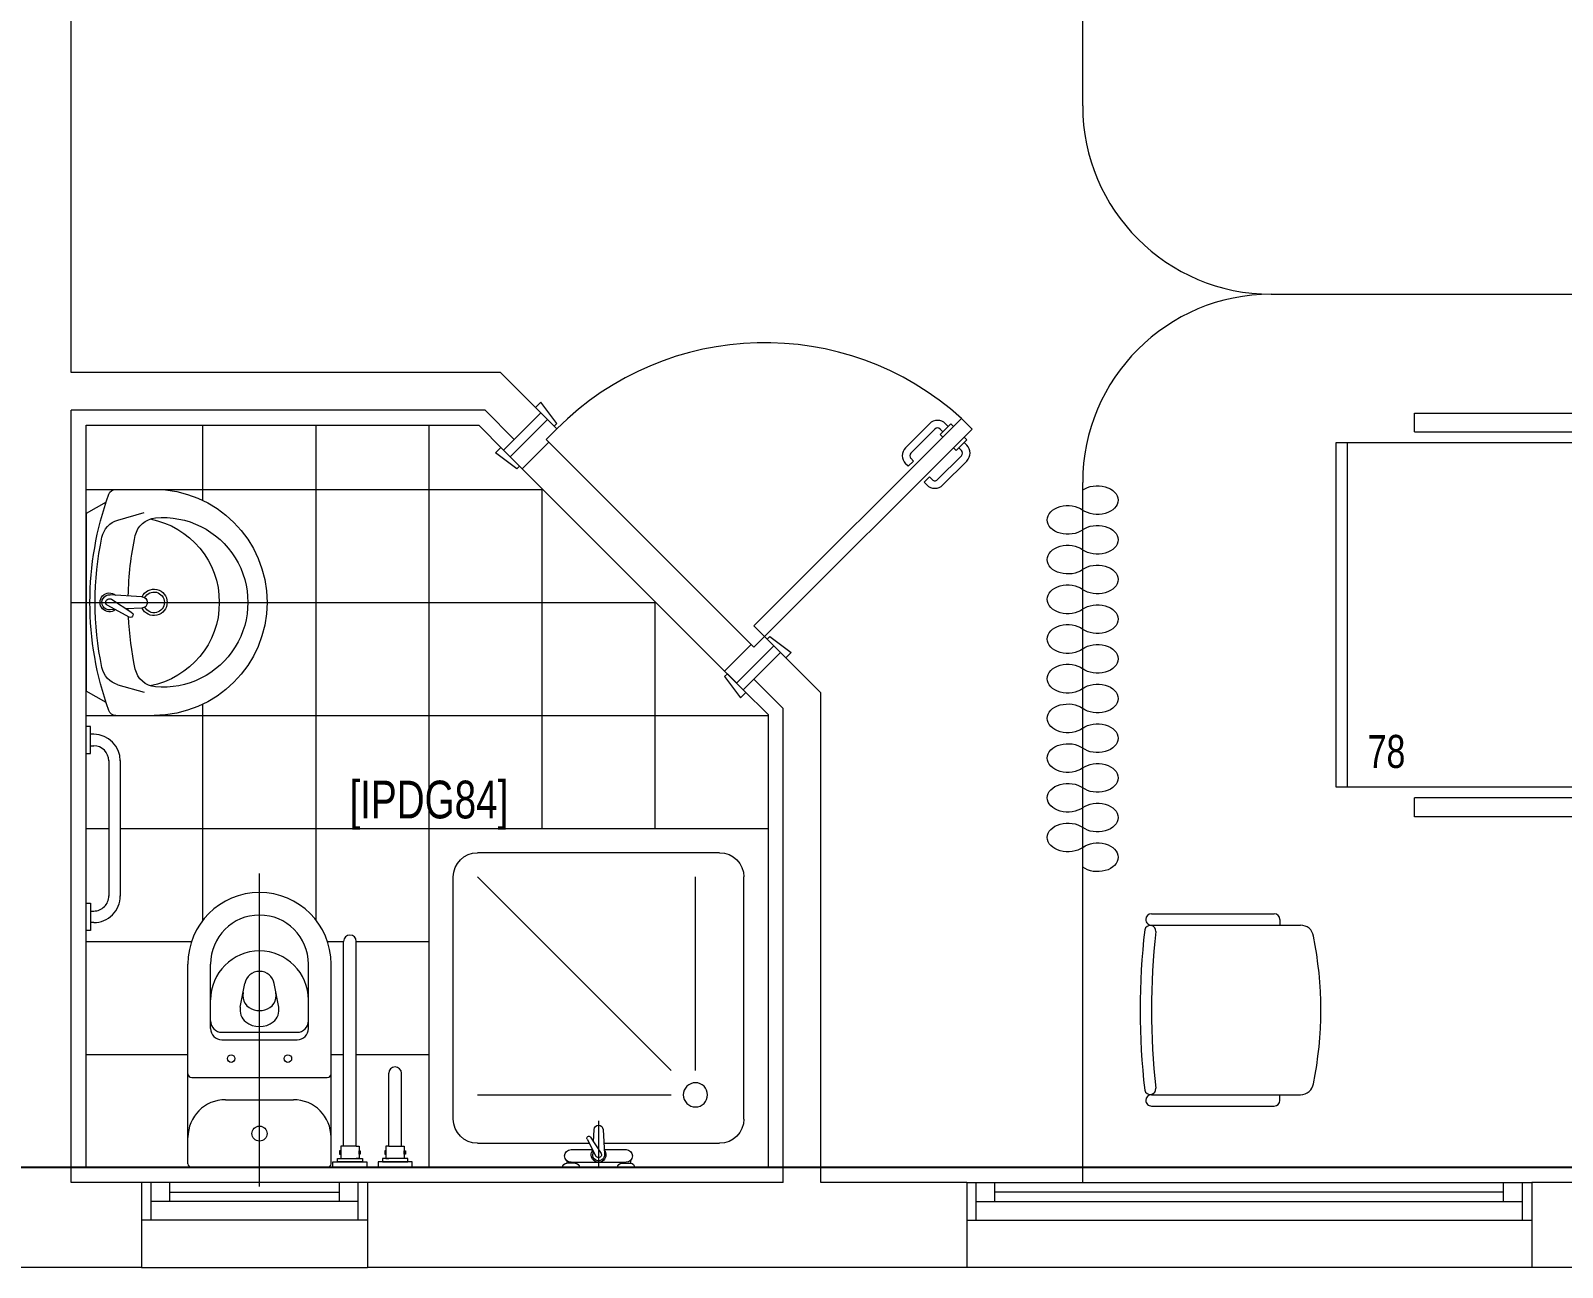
# Model space of a CAD drawing. Header units: metres. Extents: x -18745 to 220762, y -1579758 to -1356048.
# Drawn here: x 153344 to 157409, y -1441103 to -1437820 of the extents above; entities that cross this region are included whole.
import ezdxf

# ---------------------------------------------------------------- set-up
doc = ezdxf.new("R2010")
doc.units = ezdxf.units.M
doc.layers.get('0').update_dxf_attribs({"lineweight": 0})
for name, color, linetype, lineweight in [('A-100 - Copy$0$72_EGR_BASE_TEXT', 8, 'Continuous', 0), ('A-100 - Copy$0$Aluminum', 8, 'Continuous', 0), ('A-100 - Copy$0$car', 8, 'Continuous', 0), ('A-100 - Copy$0$Medical Equipment and Furniture', 8, 'Continuous', 0), ('A-100 - Copy$0$Medical Equipment and Furniture1', 8, 'Continuous', 5), ('A-100 - Copy$0$Proj', 8, 'Continuous', 0), ('A-100 - Copy$0$SANIT', 8, 'Continuous', 0), ('A-100 - Copy$0$Tiles', 8, 'Continuous', 0), ('A-100 - Copy$0$Walls', 8, 'Continuous', 0), ('A-100 - Copy$0$Wooden Joinery', 8, 'Continuous', 0)]:
    doc.layers.add(name, color=color, linetype=linetype, lineweight=lineweight)
doc.layers.add('A-100 - Copy$0$axes', color=8, linetype='Continuous')
doc.styles.add('A-100 - Copy$0$X3G_ENTITY_257CFD', font='swisscl.ttf', dxfattribs={"height": 200})
doc.styles.add('A-100 - Copy$0$X3G_ENTITY_2587EA', font='swisscl.ttf', dxfattribs={"height": 200})

# ---------------------------------------------------------------- blocks, each defined once
blk = doc.blocks.new('A-100 - Copy$0$Hospital Bed')
at = {"layer": 'A-100 - Copy$0$Medical Equipment and Furniture1'}
for p, q in [((38.338, -101.6315, 0), (38.338, -101.6815, 0)), ((38.338, -101.6315, 0), (39.0347, -101.6315, 0)), ((39.0347, -101.6315, 0), (39.0347, -101.6815, 0)), ((39.5123, -101.6315, 0), (40.209, -101.6315, 0)), ((39.5123, -101.6315, 0), (39.5123, -101.6815, 0)), ((40.209, -101.6315, 0), (40.209, -101.6815, 0)), ((38.338, -101.6815, 0), (39.0347, -101.6815, 0)), ((39.5123, -101.6815, 0), (40.209, -101.6815, 0)), ((38.105, -102.6245, 0), (38.105, -101.7101, 0)), ((38.105, -101.7101, 0), (40.4164, -101.7101, 0)), ((38.135, -102.6245, 0), (38.135, -101.7101, 0)), ((40.3864, -101.7101, 0), (40.3864, -102.6245, 0)), ((40.4164, -101.7101, 0), (40.4164, -102.6245, 0)), ((38.2374, -101.7997, 0), (38.4887, -101.7997, 0)), ((38.1874, -102.485, 0), (38.1874, -101.8497, 0)), ((38.5387, -102.0476, 0), (38.5387, -101.8497, 0)), ((38.5387, -102.485, 0), (38.5387, -102.264, 0)), ((38.4887, -102.535, 0), (38.2374, -102.535, 0)), ((40.4164, -102.6245, 0), (38.105, -102.6245, 0)), ((38.338, -102.6532, 0), (38.338, -102.7032, 0)), ((39.0347, -102.6532, 0), (38.338, -102.6532, 0)), ((39.0347, -102.6532, 0), (39.0347, -102.7032, 0)), ((40.209, -102.6532, 0), (39.5123, -102.6532, 0)), ((39.5123, -102.6532, 0), (39.5123, -102.7032, 0)), ((40.209, -102.6532, 0), (40.209, -102.7032, 0)), ((39.0347, -102.7032, 0), (38.338, -102.7032, 0)), ((40.209, -102.7032, 0), (39.5123, -102.7032, 0))]:
    blk.add_line(p, q, dxfattribs=at)
at = {"layer": 'A-100 - Copy$0$Medical Equipment and Furniture1', "elevation": 0}
for points in [[(38.6489, -102.6245), (38.6489, -102.6245), (38.6489, -102.6245), (38.6489, -102.6245), (38.6489, -102.6245), (38.6489, -102.6245), (38.6489, -102.6245), (38.6489, -102.6245), (38.6489, -102.6245), (38.6489, -102.6245), (38.6489, -102.6245), (38.6489, -102.6245), (38.6489, -102.6245), (38.6489, -102.6245), (38.6489, -102.6245), (38.6489, -102.6245), (38.6489, -102.6245), (38.6489, -102.6245), (38.6489, -102.6245), (38.6489, -102.6245), (38.6489, -102.6245), (38.6489, -102.6245), (38.6489, -102.6245), (38.6489, -102.6245), (38.6489, -102.6245), (38.6489, -102.6245), (38.6489, -102.6245), (38.6489, -102.6245), (38.6489, -102.6245), (38.6489, -102.6245), (38.6489, -102.6245), (38.6489, -102.6245), (38.6489, -102.6245), (38.6489, -102.6245), (38.6489, -102.6245), (38.6489, -102.6245), (38.6489, -102.6245), (38.6489, -102.6245), (38.6489, -102.6245), (38.6489, -102.6245), (38.6489, -102.6245), (38.6489, -102.6245), (38.6489, -102.6245), (38.6489, -102.6245), (38.6489, -102.6245), (38.6489, -102.6245), (38.6489, -102.6245), (38.6489, -102.6245), (38.6489, -102.6245), (38.6489, -102.6245), (38.6489, -102.6245), (38.6489, -102.6245), (38.6489, -102.6245), (38.6489, -102.6245), (38.6489, -102.6245), (38.6489, -102.6245), (38.6489, -102.6245), (38.6489, -102.6245), (38.6489, -102.6245), (38.6489, -102.6245), (38.6489, -102.6245), (38.6489, -102.6245), (38.6489, -102.6245), (38.6489, -102.6245), (38.6489, -102.6245), (38.6489, -102.6245), (38.6489, -102.6245), (38.6489, -102.6245), (38.6489, -102.6245), (38.6489, -102.6245), (38.6489, -102.6245), (38.6489, -102.6245), (38.6489, -102.6245), (38.6489, -102.6245), (38.6489, -102.6245), (38.6489, -102.6245), (38.6489, -102.6245), (38.6489, -102.6245), (38.6489, -102.6245), (38.6489, -102.6245), (38.6489, -102.6245), (38.6489, -102.6245), (38.6489, -102.6245), (38.6489, -102.6245), (38.6489, -102.6245), (38.6489, -102.6245), (38.6489, -102.6245), (38.6489, -102.6245), (38.6489, -102.6245), (38.6489, -102.6245), (38.6489, -102.6245), (38.6489, -102.6245), (38.6489, -102.6245), (38.6489, -102.6245), (38.6489, -102.6245), (38.6489, -102.6245), (38.6489, -102.6245), (38.6489, -102.6245), (38.6489, -102.6245), (38.6489, -102.6245), (38.6489, -102.6245), (38.6489, -102.6245), (38.6489, -102.6245), (38.6489, -102.6245), (38.6489, -102.6245), (38.6489, -102.6245), (38.6489, -102.6245), (38.6489, -102.6245), (38.6489, -102.6245), (38.6489, -102.6245), (38.6489, -102.6245), (38.6489, -102.6245), (38.6489, -102.6245), (38.6489, -102.6245), (38.6489, -102.6245), (38.6489, -102.6245), (38.6489, -102.6245), (38.6489, -102.6245), (38.6489, -102.6245), (38.6489, -102.6245), (38.6489, -102.6245), (38.6489, -102.6245), (38.6489, -102.6245), (38.6489, -102.6245), (38.6489, -102.6245), (38.6489, -102.6245), (38.6489, -102.6245), (38.6489, -102.6245), (38.6489, -102.6245), (38.6489, -102.6245), (38.6489, -102.6245), (38.6489, -102.6245), (38.6489, -102.6245), (38.6489, -102.6245), (38.6489, -102.6245), (38.6489, -102.6245), (38.6489, -102.6245), (38.6489, -102.6245), (38.6489, -102.6245), (38.6489, -102.6245), (38.6489, -102.6245), (38.6489, -102.6245), (38.6489, -102.6245), (38.6489, -102.6245), (38.6489, -102.6245), (38.6489, -102.6245), (38.6489, -102.6245), (38.6489, -102.6245), (38.6489, -102.6245), (38.6489, -102.6245), (38.6489, -102.6245), (38.6489, -102.6245), (38.6489, -102.6245), (38.6489, -102.6245), (38.6489, -102.6245), (38.6489, -102.6245), (38.6489, -102.6245), (38.6489, -102.6245), (38.6489, -102.6245), (38.6489, -102.6245), (38.6489, -102.6245), (38.6489, -102.6245), (38.6489, -102.6245), (38.6489, -102.6245), (38.6489, -102.6245), (38.6489, -102.6245), (38.6489, -102.6245), (38.6489, -102.6245), (38.6489, -102.6245), (38.6489, -102.6245), (38.6489, -102.6245), (38.6489, -102.6245), (38.6489, -102.6245), (38.6489, -102.6245), (38.6489, -102.6245), (38.6489, -102.6245), (38.6489, -102.6245), (38.6489, -102.6245), (38.6489, -102.6245), (38.6489, -102.6245), (38.6489, -102.6245), (38.6489, -102.6245), (38.6489, -102.6245), (38.6489, -102.6245), (38.6489, -102.6245), (38.6489, -102.6245), (38.6489, -102.6245), (38.6489, -102.6245), (38.6489, -102.6245), (38.6489, -102.6245), (38.6489, -102.6245), (38.6489, -102.6245), (38.6489, -102.6245), (38.6489, -102.6245), (38.6489, -102.6245), (38.6489, -102.6245), (38.6489, -102.6245), (38.6489, -102.6245), (38.6489, -102.6245), (38.6489, -102.6245), (38.6489, -102.6245), (38.6489, -102.6245), (38.6489, -102.6245), (38.6489, -102.6245), (38.6489, -102.6245), (38.6489, -102.6245), (38.6489, -102.6245), (38.6489, -102.6245), (38.6489, -102.6245), (38.6489, -102.6245), (38.6489, -102.6245), (38.6489, -102.6245), (38.6489, -102.6245), (38.6489, -102.6245), (38.6489, -102.6245), (38.6489, -102.6245), (38.6489, -102.6245), (38.6489, -102.6245), (38.6489, -102.6245)], [(38.6489, -102.6245), (38.6489, -102.6245), (38.6489, -102.6245), (38.6489, -102.6245), (38.6489, -102.6245), (38.6489, -102.6245), (38.6489, -102.6245), (38.6489, -102.6245), (38.6489, -102.6245), (38.6489, -102.6245), (38.6489, -102.6245), (38.6489, -102.6245), (38.6489, -102.6245), (38.6489, -102.6245), (38.6489, -102.6245), (38.6489, -102.6245), (38.6489, -102.6245), (38.6489, -102.6245), (38.6489, -102.6245), (38.6489, -102.6245), (38.6489, -102.6245), (38.6489, -102.6245), (38.6489, -102.6245), (38.6489, -102.6245), (38.6489, -102.6245), (38.6489, -102.6245), (38.6489, -102.6245), (38.6489, -102.6245), (38.6489, -102.6245), (38.6489, -102.6245), (38.6489, -102.6245), (38.6489, -102.6245), (38.6489, -102.6245), (38.6489, -102.6245), (38.6489, -102.6245), (38.6489, -102.6245), (38.6489, -102.6245), (38.6489, -102.6245), (38.6489, -102.6245), (38.6489, -102.6245), (38.6489, -102.6245), (38.6489, -102.6245), (38.6489, -102.6245), (38.6489, -102.6245), (38.6489, -102.6245), (38.6489, -102.6245), (38.6489, -102.6245), (38.6489, -102.6245), (38.6489, -102.6245), (38.6489, -102.6245), (38.6489, -102.6245), (38.6489, -102.6245), (38.6489, -102.6245), (38.6489, -102.6245), (38.6489, -102.6245), (38.6489, -102.6245), (38.6489, -102.6245), (38.6489, -102.6245), (38.6489, -102.6245), (38.6489, -102.6245), (38.6489, -102.6245), (38.6489, -102.6245), (38.6489, -102.6245), (38.6489, -102.6245), (38.6489, -102.6245), (38.6489, -102.6245), (38.6489, -102.6245), (38.6489, -102.6245), (38.6489, -102.6245), (38.6489, -102.6245), (38.6489, -102.6245), (38.6489, -102.6245), (38.6489, -102.6245), (38.6489, -102.6245), (38.6489, -102.6245), (38.6489, -102.6245), (38.6489, -102.6245), (38.6489, -102.6245), (38.6489, -102.6245), (38.6489, -102.6245), (38.6489, -102.6245), (38.6489, -102.6245), (38.6489, -102.6245), (38.6489, -102.6245), (38.6489, -102.6245), (38.6489, -102.6245), (38.6489, -102.6245), (38.6489, -102.6245), (38.6489, -102.6245), (38.6489, -102.6245), (38.6489, -102.6245), (38.6489, -102.6245), (38.6489, -102.6245), (38.6489, -102.6245), (38.6489, -102.6245), (38.6489, -102.6245), (38.6489, -102.6245), (38.6489, -102.6245), (38.6489, -102.6245), (38.6489, -102.6245), (38.6489, -102.6245), (38.6489, -102.6245), (38.6489, -102.6245), (38.6489, -102.6245), (38.6489, -102.6245), (38.6489, -102.6245), (38.6489, -102.6245), (38.6489, -102.6245), (38.6489, -102.6245), (38.6489, -102.6245), (38.6489, -102.6245), (38.6489, -102.6245), (38.6489, -102.6245), (38.6489, -102.6245), (38.6489, -102.6245), (38.6489, -102.6245), (38.6489, -102.6245), (38.6489, -102.6245), (38.6489, -102.6245), (38.6489, -102.6245), (38.6489, -102.6245), (38.6489, -102.6245), (38.6489, -102.6245), (38.6489, -102.6245), (38.6489, -102.6245), (38.6489, -102.6245), (38.6489, -102.6245), (38.6489, -102.6245), (38.6489, -102.6245), (38.6489, -102.6245), (38.6489, -102.6245), (38.6489, -102.6245), (38.6489, -102.6245), (38.6489, -102.6245), (38.6489, -102.6245), (38.6489, -102.6245), (38.6489, -102.6245), (38.6489, -102.6245), (38.6489, -102.6245), (38.6489, -102.6245), (38.6489, -102.6245), (38.6489, -102.6245), (38.6489, -102.6245), (38.6489, -102.6245), (38.6489, -102.6245), (38.6489, -102.6245), (38.6489, -102.6245), (38.6489, -102.6245), (38.6489, -102.6245), (38.6489, -102.6245), (38.6489, -102.6245), (38.6489, -102.6245), (38.6489, -102.6245), (38.6489, -102.6245), (38.6489, -102.6245), (38.6489, -102.6245), (38.6489, -102.6245), (38.6489, -102.6245), (38.6489, -102.6245), (38.6489, -102.6245), (38.6489, -102.6245), (38.6489, -102.6245), (38.6489, -102.6245), (38.6489, -102.6245), (38.6489, -102.6245), (38.6489, -102.6245), (38.6489, -102.6245), (38.6489, -102.6245), (38.6489, -102.6245), (38.6489, -102.6245), (38.6489, -102.6245), (38.6489, -102.6245), (38.6489, -102.6245), (38.6489, -102.6245), (38.6489, -102.6245), (38.6489, -102.6245), (38.6489, -102.6245), (38.6489, -102.6245), (38.6489, -102.6245), (38.6489, -102.6245), (38.6489, -102.6245), (38.6489, -102.6245), (38.6489, -102.6245), (38.6489, -102.6245), (38.6489, -102.6245), (38.6489, -102.6245), (38.6489, -102.6245), (38.6489, -102.6245), (38.6489, -102.6245), (38.6489, -102.6245), (38.6489, -102.6245), (38.6489, -102.6245), (38.6489, -102.6245), (38.6489, -102.6245), (38.6489, -102.6245), (38.6489, -102.6245), (38.6489, -102.6245), (38.6489, -102.6245), (38.6489, -102.6245), (38.6489, -102.6245), (38.6489, -102.6245), (38.6489, -102.6245), (38.6489, -102.6245), (38.6489, -102.6245), (38.6489, -102.6245), (38.6489, -102.6245), (38.6489, -102.6245), (38.6489, -102.6245), (38.6489, -102.6245), (38.6489, -102.6245), (38.6489, -102.6245), (38.6489, -102.6245), (38.6489, -102.6245), (38.6489, -102.6245)], [(38.6489, -102.6245), (38.6489, -102.6245), (38.6489, -102.6245), (38.6489, -102.6245), (38.6489, -102.6245), (38.6489, -102.6245), (38.6489, -102.6245), (38.6489, -102.6245), (38.6489, -102.6245), (38.6489, -102.6245), (38.6489, -102.6245), (38.6489, -102.6245), (38.6489, -102.6245), (38.6489, -102.6245), (38.6489, -102.6245), (38.6489, -102.6245), (38.6489, -102.6245), (38.6489, -102.6245), (38.6489, -102.6245), (38.6489, -102.6245), (38.6489, -102.6245), (38.6489, -102.6245), (38.6489, -102.6245), (38.6489, -102.6245), (38.6489, -102.6245), (38.6489, -102.6245), (38.6489, -102.6245), (38.6489, -102.6245), (38.6489, -102.6245), (38.6489, -102.6245), (38.6489, -102.6245), (38.6489, -102.6245), (38.6489, -102.6245), (38.6489, -102.6245), (38.6489, -102.6245), (38.6489, -102.6245), (38.6489, -102.6245), (38.6489, -102.6245), (38.6489, -102.6245), (38.6489, -102.6245), (38.6489, -102.6245), (38.6489, -102.6245), (38.6489, -102.6245), (38.6489, -102.6245), (38.6489, -102.6245), (38.6489, -102.6245), (38.6489, -102.6245), (38.6489, -102.6245), (38.6489, -102.6245), (38.6489, -102.6245), (38.6489, -102.6245), (38.6489, -102.6245), (38.6489, -102.6245), (38.6489, -102.6245), (38.6489, -102.6245), (38.6489, -102.6245), (38.6489, -102.6245), (38.6489, -102.6245), (38.6489, -102.6245), (38.6489, -102.6245), (38.6489, -102.6245), (38.6489, -102.6245), (38.6489, -102.6245), (38.6489, -102.6245), (38.6489, -102.6245), (38.6489, -102.6245), (38.6489, -102.6245), (38.6489, -102.6245), (38.6489, -102.6245), (38.6489, -102.6245), (38.6489, -102.6245), (38.6489, -102.6245), (38.6489, -102.6245), (38.6489, -102.6245), (38.6489, -102.6245), (38.6489, -102.6245), (38.6489, -102.6245), (38.6489, -102.6245), (38.6489, -102.6245), (38.6489, -102.6245), (38.6489, -102.6245), (38.6489, -102.6245), (38.6489, -102.6245), (38.6489, -102.6245), (38.6489, -102.6245), (38.6489, -102.6245), (38.6489, -102.6245), (38.6489, -102.6245), (38.6489, -102.6245), (38.6489, -102.6245), (38.6489, -102.6245), (38.6489, -102.6245), (38.6489, -102.6245), (38.6489, -102.6245), (38.6489, -102.6245), (38.6489, -102.6245), (38.6489, -102.6245), (38.6489, -102.6245), (38.6489, -102.6245), (38.6489, -102.6245), (38.6489, -102.6245), (38.6489, -102.6245), (38.6489, -102.6245), (38.6489, -102.6245), (38.6489, -102.6245), (38.6489, -102.6245), (38.6489, -102.6245), (38.6489, -102.6245), (38.6489, -102.6245), (38.6489, -102.6245), (38.6489, -102.6245), (38.6489, -102.6245), (38.6489, -102.6245), (38.6489, -102.6245), (38.6489, -102.6245), (38.6489, -102.6245), (38.6489, -102.6245), (38.6489, -102.6245), (38.6489, -102.6245), (38.6489, -102.6245), (38.6489, -102.6245), (38.6489, -102.6245), (38.6489, -102.6245), (38.6489, -102.6245), (38.6489, -102.6245), (38.6489, -102.6245), (38.6489, -102.6245), (38.6489, -102.6245), (38.6489, -102.6245), (38.6489, -102.6245), (38.6489, -102.6245), (38.6489, -102.6245), (38.6489, -102.6245), (38.6489, -102.6245), (38.6489, -102.6245), (38.6489, -102.6245), (38.6489, -102.6245), (38.6489, -102.6245), (38.6489, -102.6245), (38.6489, -102.6245), (38.6489, -102.6245), (38.6489, -102.6245), (38.6489, -102.6245), (38.6489, -102.6245), (38.6489, -102.6245), (38.6489, -102.6245), (38.6489, -102.6245), (38.6489, -102.6245), (38.6489, -102.6245), (38.6489, -102.6245), (38.6489, -102.6245), (38.6489, -102.6245), (38.6489, -102.6245), (38.6489, -102.6245), (38.6489, -102.6245), (38.6489, -102.6245), (38.6489, -102.6245), (38.6489, -102.6245), (38.6489, -102.6245), (38.6489, -102.6245), (38.6489, -102.6245), (38.6489, -102.6245), (38.6489, -102.6245), (38.6489, -102.6245), (38.6489, -102.6245), (38.6489, -102.6245), (38.6489, -102.6245), (38.6489, -102.6245), (38.6489, -102.6245), (38.6489, -102.6245), (38.6489, -102.6245), (38.6489, -102.6245), (38.6489, -102.6245), (38.6489, -102.6245), (38.6489, -102.6245), (38.6489, -102.6245), (38.6489, -102.6245), (38.6489, -102.6245), (38.6489, -102.6245), (38.6489, -102.6245), (38.6489, -102.6245), (38.6489, -102.6245), (38.6489, -102.6245), (38.6489, -102.6245), (38.6489, -102.6245), (38.6489, -102.6245), (38.6489, -102.6245), (38.6489, -102.6245), (38.6489, -102.6245), (38.6489, -102.6245), (38.6489, -102.6245), (38.6489, -102.6245), (38.6489, -102.6245), (38.6489, -102.6245), (38.6489, -102.6245), (38.6489, -102.6245), (38.6489, -102.6245), (38.6489, -102.6245), (38.6489, -102.6245), (38.6489, -102.6245), (38.6489, -102.6245), (38.6489, -102.6245), (38.6489, -102.6245), (38.6489, -102.6245), (38.6489, -102.6245), (38.6489, -102.6245), (38.6489, -102.6245), (38.6489, -102.6245), (38.6489, -102.6245), (38.6489, -102.6245), (38.6489, -102.6245), (38.6489, -102.6245), (38.6489, -102.6245), (38.6489, -102.6245), (38.6489, -102.6245), (38.6489, -102.6245), (38.6489, -102.6245), (38.6489, -102.6245), (38.6489, -102.6245), (38.6489, -102.6245), (38.6489, -102.6245), (38.6489, -102.6245), (38.6489, -102.6245), (38.6489, -102.6245), (38.6489, -102.6245), (38.6489, -102.6245), (38.6489, -102.6245), (38.6489, -102.6245), (38.6489, -102.6245), (38.6489, -102.6245), (38.6489, -102.6245), (38.6489, -102.6245), (38.6489, -102.6245), (38.6489, -102.6245), (38.6489, -102.6245), (38.6489, -102.6245), (38.6489, -102.6245), (38.6489, -102.6245), (38.6489, -102.6245), (38.6489, -102.6245), (38.6489, -102.6245), (38.6489, -102.6245), (38.6489, -102.6245), (38.6489, -102.6245), (38.6489, -102.6245), (38.6489, -102.6245), (38.6489, -102.6245), (38.6489, -102.6245), (38.6489, -102.6245), (38.6489, -102.6245), (38.6489, -102.6245), (38.6489, -102.6245), (38.6489, -102.6245), (38.6489, -102.6245), (38.6489, -102.6245), (38.6489, -102.6245), (38.6489, -102.6245), (38.6489, -102.6245), (38.6489, -102.6245), (38.6489, -102.6245), (38.6489, -102.6245), (38.6489, -102.6245), (38.6489, -102.6245), (38.6489, -102.6245), (38.6489, -102.6245), (38.6489, -102.6245), (38.6489, -102.6245), (38.6489, -102.6245), (38.6489, -102.6245), (38.6489, -102.6245), (38.6489, -102.6245), (38.6489, -102.6245), (38.6489, -102.6245), (38.6489, -102.6245), (38.6489, -102.6245), (38.6489, -102.6245), (38.6489, -102.6245)]]:
    blk.add_lwpolyline(points, close=True, dxfattribs=at)
for points in [[(38.6489, -102.6245), (38.6489, -102.6245), (38.6489, -102.6245), (38.6489, -102.6245), (38.6489, -102.6245), (38.6489, -102.6245), (38.6489, -102.6245), (38.6489, -102.6245)], [(38.6489, -102.6245), (38.6489, -102.6245), (38.6489, -102.6245), (38.6489, -102.6245), (38.6489, -102.6245), (38.6489, -102.6245), (38.6489, -102.6245), (38.6489, -102.6245), (38.6489, -102.6245), (38.6489, -102.6245), (38.6489, -102.6245), (38.6489, -102.6245), (38.6489, -102.6245), (38.6489, -102.6245), (38.6489, -102.6245), (38.6489, -102.6245), (38.6489, -102.6245), (38.6489, -102.6245), (38.6489, -102.6245), (38.6489, -102.6245), (38.6489, -102.6245), (38.6489, -102.6245), (38.6489, -102.6245), (38.6489, -102.6245), (38.6489, -102.6245), (38.6489, -102.6245), (38.6489, -102.6245), (38.6489, -102.6245), (38.6489, -102.6245), (38.6489, -102.6245), (38.6489, -102.6245), (38.6489, -102.6245), (38.6489, -102.6245), (38.6489, -102.6245), (38.6489, -102.6245), (38.6489, -102.6245), (38.6489, -102.6245), (38.6489, -102.6245), (38.6489, -102.6245), (38.6489, -102.6245), (38.6489, -102.6245), (38.6489, -102.6245), (38.6489, -102.6245), (38.6489, -102.6245), (38.6489, -102.6245), (38.6489, -102.6245), (38.6489, -102.6245), (38.6489, -102.6245), (38.6489, -102.6245), (38.6489, -102.6245), (38.6489, -102.6245), (38.6489, -102.6245), (38.6489, -102.6245), (38.6489, -102.6245), (38.6489, -102.6245), (38.6489, -102.6245), (38.6489, -102.6245), (38.6489, -102.6245), (38.6489, -102.6245), (38.6489, -102.6245), (38.6489, -102.6245), (38.6489, -102.6245), (38.6489, -102.6245), (38.6489, -102.6245), (38.6489, -102.6245), (38.6489, -102.6245), (38.6489, -102.6245), (38.6489, -102.6245), (38.6489, -102.6245), (38.6489, -102.6245), (38.6489, -102.6245), (38.6489, -102.6245), (38.6489, -102.6245), (38.6489, -102.6245), (38.6489, -102.6245), (38.6489, -102.6245), (38.6489, -102.6245), (38.6489, -102.6245), (38.6489, -102.6245), (38.6489, -102.6245), (38.6489, -102.6245), (38.6489, -102.6245), (38.6489, -102.6245), (38.6489, -102.6245), (38.6489, -102.6245), (38.6489, -102.6245), (38.6489, -102.6245), (38.6489, -102.6245), (38.6489, -102.6245), (38.6489, -102.6245), (38.6489, -102.6245), (38.6489, -102.6245), (38.6489, -102.6245), (38.6489, -102.6245), (38.6489, -102.6245), (38.6489, -102.6245), (38.6489, -102.6245), (38.6489, -102.6245), (38.6489, -102.6245), (38.6489, -102.6245), (38.6489, -102.6245), (38.6489, -102.6245), (38.6489, -102.6245), (38.6489, -102.6245), (38.6489, -102.6245), (38.6489, -102.6245), (38.6489, -102.6245), (38.6489, -102.6245), (38.6489, -102.6245), (38.6489, -102.6245), (38.6489, -102.6245)], [(38.6489, -102.6245), (38.6489, -102.6245), (38.6489, -102.6245), (38.6489, -102.6245), (38.6489, -102.6245), (38.6489, -102.6245), (38.6489, -102.6245), (38.6489, -102.6245), (38.6489, -102.6245), (38.6489, -102.6245), (38.6489, -102.6245), (38.6489, -102.6245), (38.6489, -102.6245), (38.6489, -102.6245), (38.6489, -102.6245), (38.6489, -102.6245), (38.6489, -102.6245)], [(38.6489, -102.6245), (38.6489, -102.6245), (38.6489, -102.6245), (38.6489, -102.6245), (38.6489, -102.6245), (38.6489, -102.6245), (38.6489, -102.6245)], [(38.6489, -102.6245), (38.6489, -102.6245), (38.6489, -102.6245), (38.6489, -102.6245), (38.6489, -102.6245), (38.6489, -102.6245), (38.6489, -102.6245), (38.6489, -102.6245), (38.6489, -102.6245), (38.6489, -102.6245), (38.6489, -102.6245), (38.6489, -102.6245)], [(38.6489, -102.6245), (38.6489, -102.6245), (38.6489, -102.6245), (38.6489, -102.6245), (38.6489, -102.6245), (38.6489, -102.6245), (38.6489, -102.6245), (38.6489, -102.6245), (38.6489, -102.6245), (38.6489, -102.6245), (38.6489, -102.6245), (38.6489, -102.6245), (38.6489, -102.6245), (38.6489, -102.6245), (38.6489, -102.6245), (38.6489, -102.6245), (38.6489, -102.6245), (38.6489, -102.6245), (38.6489, -102.6245), (38.6489, -102.6245), (38.6489, -102.6245), (38.6489, -102.6245), (38.6489, -102.6245), (38.6489, -102.6245), (38.6489, -102.6245), (38.6489, -102.6245), (38.6489, -102.6245), (38.6489, -102.6245), (38.6489, -102.6245), (38.6489, -102.6245), (38.6489, -102.6245), (38.6489, -102.6245), (38.6489, -102.6245), (38.6489, -102.6245), (38.6489, -102.6245), (38.6489, -102.6245), (38.6489, -102.6245), (38.6489, -102.6245), (38.6489, -102.6245), (38.6489, -102.6245), (38.6489, -102.6245), (38.6489, -102.6245), (38.6489, -102.6245), (38.6489, -102.6245), (38.6489, -102.6245), (38.6489, -102.6245), (38.6489, -102.6245), (38.6489, -102.6245), (38.6489, -102.6245), (38.6489, -102.6245), (38.6489, -102.6245), (38.6489, -102.6245), (38.6489, -102.6245), (38.6489, -102.6245), (38.6489, -102.6245), (38.6489, -102.6245), (38.6489, -102.6245), (38.6489, -102.6245), (38.6489, -102.6245), (38.6489, -102.6245), (38.6489, -102.6245), (38.6489, -102.6245), (38.6489, -102.6245), (38.6489, -102.6245), (38.6489, -102.6245), (38.6489, -102.6245), (38.6489, -102.6245), (38.6489, -102.6245), (38.6489, -102.6245), (38.6489, -102.6245), (38.6489, -102.6245), (38.6489, -102.6245), (38.6489, -102.6245), (38.6489, -102.6245), (38.6489, -102.6245), (38.6489, -102.6245), (38.6489, -102.6245), (38.6489, -102.6245), (38.6489, -102.6245), (38.6489, -102.6245), (38.6489, -102.6245), (38.6489, -102.6245), (38.6489, -102.6245), (38.6489, -102.6245), (38.6489, -102.6245), (38.6489, -102.6245), (38.6489, -102.6245), (38.6489, -102.6245), (38.6489, -102.6245)], [(38.6489, -102.6245), (38.6489, -102.6245), (38.6489, -102.6245), (38.6489, -102.6245), (38.6489, -102.6245), (38.6489, -102.6245), (38.6489, -102.6245), (38.6489, -102.6245), (38.6489, -102.6245), (38.6489, -102.6245), (38.6489, -102.6245), (38.6489, -102.6245), (38.6489, -102.6245), (38.6489, -102.6245), (38.6489, -102.6245), (38.6489, -102.6245), (38.6489, -102.6245), (38.6489, -102.6245), (38.6489, -102.6245), (38.6489, -102.6245), (38.6489, -102.6245), (38.6489, -102.6245), (38.6489, -102.6245), (38.6489, -102.6245), (38.6489, -102.6245), (38.6489, -102.6245), (38.6489, -102.6245), (38.6489, -102.6245), (38.6489, -102.6245), (38.6489, -102.6245), (38.6489, -102.6245), (38.6489, -102.6245), (38.6489, -102.6245), (38.6489, -102.6245), (38.6489, -102.6245), (38.6489, -102.6245), (38.6489, -102.6245), (38.6489, -102.6245), (38.6489, -102.6245), (38.6489, -102.6245), (38.6489, -102.6245), (38.6489, -102.6245), (38.6489, -102.6245), (38.6489, -102.6245), (38.6489, -102.6245), (38.6489, -102.6245), (38.6489, -102.6245), (38.6489, -102.6245), (38.6489, -102.6245), (38.6489, -102.6245), (38.6489, -102.6245), (38.6489, -102.6245), (38.6489, -102.6245), (38.6489, -102.6245)], [(38.6489, -102.6245), (38.6489, -102.6245), (38.6489, -102.6245), (38.6489, -102.6245), (38.6489, -102.6245), (38.6489, -102.6245), (38.6489, -102.6245), (38.6489, -102.6245), (38.6489, -102.6245), (38.6489, -102.6245)], [(38.6489, -102.6245), (38.6489, -102.6245), (38.6489, -102.6245), (38.6489, -102.6245), (38.6489, -102.6245), (38.6489, -102.6245), (38.6489, -102.6245), (38.6489, -102.6245), (38.6489, -102.6245), (38.6489, -102.6245)], [(38.6489, -102.6245), (38.6489, -102.6245), (38.6489, -102.6245), (38.6489, -102.6245), (38.6489, -102.6245), (38.6489, -102.6245), (38.6489, -102.6245), (38.6489, -102.6245), (38.6489, -102.6245), (38.6489, -102.6245), (38.6489, -102.6245), (38.6489, -102.6245), (38.6489, -102.6245), (38.6489, -102.6245), (38.6489, -102.6245)], [(38.6489, -102.6245), (38.6489, -102.6245), (38.6489, -102.6245), (38.6489, -102.6245), (38.6489, -102.6245), (38.6489, -102.6245), (38.6489, -102.6245), (38.6489, -102.6245), (38.6489, -102.6245), (38.6489, -102.6245)], [(38.6489, -102.6245), (38.6489, -102.6245), (38.6489, -102.6245), (38.6489, -102.6245), (38.6489, -102.6245), (38.6489, -102.6245), (38.6489, -102.6245)], [(38.6489, -102.6245), (38.6489, -102.6245), (38.6489, -102.6245), (38.6489, -102.6245), (38.6489, -102.6245), (38.6489, -102.6245), (38.6489, -102.6245), (38.6489, -102.6245), (38.6489, -102.6245), (38.6489, -102.6245)], [(38.6489, -102.6245), (38.6489, -102.6245), (38.6489, -102.6245), (38.6489, -102.6245), (38.6489, -102.6245), (38.6489, -102.6245), (38.6489, -102.6245), (38.6489, -102.6245), (38.6489, -102.6245), (38.6489, -102.6245), (38.6489, -102.6245), (38.6489, -102.6245), (38.6489, -102.6245), (38.6489, -102.6245), (38.6489, -102.6245), (38.6489, -102.6245), (38.6489, -102.6245), (38.6489, -102.6245)], [(38.6489, -102.6245), (38.6489, -102.6245), (38.6489, -102.6245), (38.6489, -102.6245), (38.6489, -102.6245), (38.6489, -102.6245), (38.6489, -102.6245), (38.6489, -102.6245), (38.6489, -102.6245)]]:
    blk.add_lwpolyline(points, dxfattribs=at)
at = {"layer": 'A-100 - Copy$0$Medical Equipment and Furniture1'}
for centre, radius, start, end in [((39.9488, -102.1673, 0), 1.378, 160.6222, 199.3778), ((38.2374, -101.8497, 0), 0.05, 90, 180), ((38.4887, -101.8497, 0), 0.05, 0, 90), ((38.7578, -102.0625, 0), 0.2195, 138.2973, 182.816), ((38.4026, -102.1558, 0), 0.1, 29.3037, 330.6963), ((38.5126, -102.0878, 0), 0.0297, 220.0437, 29.1003), ((38.5126, -102.2238, 0), 0.0297, 330.8997, 139.9563), ((38.7578, -102.2491, 0), 0.2195, 177.184, 219.6878), ((38.2374, -102.485, 0), 0.05, 180, 270), ((38.4887, -102.485, 0), 0.05, 270, 0)]:
    blk.add_arc(centre, radius, start, end, dxfattribs=at)
blk = doc.blocks.new('A-100 - Copy$0$GF21016-P')
at = {"extrusion": (-1.24384e-09, -1.20261e-09, -1)}
for p, q in [((0.0128, 0.0179), (0.0128, 0.4136)), ((0.4628, 0.0179), (0.4628, 0.4136)), ((-0.0172, 0.0179), (-0.0172, 0.3435)), ((-0.0022, 0.3585), (0.0128, 0.3585)), ((0.4778, 0.3585), (0.4628, 0.3585)), ((0.4928, 0.0179), (0.4928, 0.3435)), ((0.4778, 0.0029), (0.4778, 0.0029))]:
    blk.add_line(p, q, dxfattribs=at)
for centre, radius, start, end in [((-0.0478, 0.4136), 0.035, 0, 80.6557), ((-0.2378, -0.5362), 1.0036, 78.7568, 101.2432), ((-0.4278, 0.4136), 0.035, 99.3443, 180), ((0.0022, 0.3435), 0.015, 0, 90), ((-0.4778, 0.3435), 0.015, 90, 180), ((0.0022, 0.0179), 0.015, 270, 0), ((0.0022, 0.0179), 0.015, 180, 270), ((-0.0284, 0.0145), 0.015, 284.3864, 95.5209), ((-0.2378, 1.8734), 1.8855, 263.5119, 276.4881), ((-0.2378, 1.8928), 1.8749, 263.6341, 276.3659), ((-0.4471, 0.0145), 0.015, 84.4791, 255.6136), ((-0.4778, 0.0179), 0.015, 270, 0), ((-0.4778, 0.0179), 0.015, 180, 270)]:
    blk.add_arc(centre, radius, start, end, dxfattribs=at)
blk = doc.blocks.new('A-100 - Copy$0$CURTAIN')
for centre, start, end in [((-0.3386, 0.0395), 313.5684, 226.4316), ((-0.1881, 0.0395), 313.5684, 226.4316), ((-0.0376, 0.0395), 313.5684, 226.4316), ((0.1129, 0.0395), 313.5684, 226.4316), ((0.2633, 0.0395), 313.5684, 226.4316), ((0.4138, 0.0395), 313.5684, 226.4316), ((0.5643, 0.0395), 313.5684, 226.4316), ((0.7148, 0.0395), 313.5684, 226.4316), ((0.8653, 0.0395), 313.5684, 226.4316), ((0.0376, -0.0395), 133.5684, 46.4316), ((0.1881, -0.0395), 133.5684, 46.4316), ((0.3386, -0.0395), 133.5684, 46.4316), ((0.4891, -0.0395), 133.5684, 46.4316), ((0.6396, -0.0395), 133.5684, 46.4316), ((0.79, -0.0395), 133.5684, 46.4316), ((0.9405, -0.0395), 133.5684, 46.4316), ((-0.4138, -0.0395), 133.5684, 46.4316), ((-0.2633, -0.0395), 133.5684, 46.4316), ((-0.1129, -0.0395), 133.5684, 46.4316)]:
    blk.add_arc(centre, 0.0546, start, end)
blk = doc.blocks.new('A-100 - Copy$0$lav-manta 60')
at = {"layer": 'A-100 - Copy$0$SANIT'}
for p, q in [((-0.2658, -0.0529), (-0.2358, 0)), ((-0.2358, 0), (0.2358, 0)), ((0, 0.04), (0, -0.56)), ((0.2658, -0.0529), (0.2358, 0)), ((-0.3, -0.0789), (-0.3, -0.18)), ((-0.015, -0.1473), (-0.0199, -0.064)), ((0.0274, -0.121), (-0.0078, -0.0673)), ((0.0389, -0.1142), (0.0087, -0.0575)), ((0.0191, -0.077), (0.0199, -0.064)), ((0.3, -0.0789), (0.3, -0.18)), ((-0.2185, -0.0841), (-0.2383, -0.1537)), ((0.015, -0.1473), (0.0174, -0.1057)), ((0.2185, -0.0841), (0.2383, -0.1537))]:
    blk.add_line(p, q, dxfattribs=at)
for centre, radius, start, end in [((0, -0.8557), 0.8457, 70.1771, 109.8229), ((0, -0.8696), 0.8457, 78.1914, 101.8086), ((0, -0.0617), 0.025, 320.7474, 220.368), ((-0.28, -0.0789), 0.02, 109.8229, 180), ((-0.1608, -0.1006), 0.06, 101.8086, 164.0794), ((0, -0.0617), 0.02, 353.2671, 186.682), ((0, -0.0617), 0.00966, 25.4127, 215.9577), ((0.1608, -0.1006), 0.06, 15.9206, 78.1914), ((0.28, -0.0789), 0.02, 0, 70.1771), ((0, -0.9572), 0.8457, 91.1572, 102.0883), ((0, -0.9572), 0.8457, 88.5486, 88.844), ((0.0332, -0.1176), 0.00666, 210.6852, 30.6852), ((0, -0.9572), 0.8457, 77.9117, 87.4274), ((-0.1645, -0.189), 0.06, 102.0883, 174.8142), ((0, -0.18), 0.035, 115.3106, 64.6894), ((0, -0.18), 0.0275, 117.1496, 62.8504), ((0, -0.1473), 0.015, 180, 0), ((0.1645, -0.189), 0.06, 5.1858, 77.9117), ((0, -0.18), 0.3, 180, 0), ((0, -0.2039), 0.2252, 174.8142, 5.1858), ((0, -0.1282), 0.2252, 190.6097, 349.3903)]:
    blk.add_arc(centre, radius, start, end, dxfattribs=at)
blk = doc.blocks.new('A-100 - Copy$0$WC manta')
at = {"layer": 'A-100 - Copy$0$SANIT'}
for p, q in [((-0.13, 0.18), (-0.13, -0.18)), ((-0.12, 0.19), (0.41, 0.19)), ((0.109, 0.18), (0.109, -0.18)), ((0.239, 0.13), (0.41, 0.13)), ((0.05, 0.09), (0.05, -0.09)), ((0.209, 0.1), (0.209, -0.1)), ((0.229, 0.1), (0.229, -0.1)), ((0.2955, 0.051), (0.3581, 0.0393)), ((-0.18, 0), (0.65, 0)), ((0.2955, -0.051), (0.3581, -0.0393)), ((0.239, -0.13), (0.41, -0.13)), ((-0.12, -0.19), (0.41, -0.19))]:
    blk.add_line(p, q, dxfattribs=at)
for centre, radius in [((0.159, 0.0752), 0.01), ((-0.04, 0), 0.02), ((0.159, -0.0753), 0.01)]:
    blk.add_circle(centre, radius, dxfattribs=at)
for centre, radius, start, end in [((-0.12, 0.18), 0.01, 90, 180), ((-0.05, 0.09), 0.1, 0, 90), ((0.119, 0.18), 0.01, 90, 180), ((0.41, 0), 0.19, 270, 90), ((0.239, 0.1), 0.03, 90, 180), ((0.259, 0.1), 0.03, 90, 180), ((0.3147, 0), 0.13, 270, 90), ((0.41, 0), 0.13, 270, 90), ((0.2882, 0.0117), 0.04, 79.4289, 141.525), ((0.3271, 0.0044), 0.04, 79.4289, 166.4176), ((0.3029, 0), 0.0588, 141.525, 218.475), ((0.3454, 0), 0.0588, 166.4176, 193.5824), ((0.3507, 0), 0.04, 280.5711, 79.4289), ((0.2882, -0.0117), 0.04, 218.475, 280.5711), ((0.3271, -0.0044), 0.04, 193.5824, 280.5711), ((-0.05, -0.09), 0.1, 270, 0), ((0.239, -0.1), 0.03, 180, 270), ((0.259, -0.1), 0.03, 180, 270), ((-0.12, -0.18), 0.01, 180, 270), ((0.119, -0.18), 0.01, 180, 270)]:
    blk.add_arc(centre, radius, start, end, dxfattribs=at)
blk = doc.blocks.new('A-100 - Copy$0$A$C5B88081F')
at = {"layer": 'A-100 - Copy$0$car'}
for p, q in [((91.9, -7.1), (629.3, -544.5)), ((558.6, -615.2), (21.2, -77.8))]:
    blk.add_line(p, q, dxfattribs=at)
at = {"layer": 'A-100 - Copy$0$Wooden Joinery'}
for p, q in [((1102.4, 41.7), (1038.7, -21.9)), ((1158.9, 41.7), (1130.6, 13.4)), ((1151.9, 34.6), (1144.8, 41.7)), ((1166, 34.6), (1158.9, 41.7)), ((1116.5, 27.6), (1052.9, -36.1)), ((1137.7, 20.5), (1130.6, 27.6)), ((1137.7, 6.3), (1130.6, 13.4)), ((1194.3, 6.3), (1201.4, -0.7)), ((1166, -21.9), (1173.1, -29)), ((1201.4, -0.7), (1173.1, -29)), ((1180.1, -21.9), (1187.2, -29)), ((1194.3, -7.8), (1201.4, -14.9)), ((1045.8, -71.4), (1038.7, -64.4)), ((1059.9, -57.3), (1045.8, -71.4)), ((1059.9, -57.3), (1052.9, -50.2)), ((1187.2, -43.2), (1123.6, -106.8)), ((1201.4, -57.3), (1137.7, -120.9)), ((1102.4, -99.7), (1088.2, -113.9)), ((1088.2, -113.9), (1095.3, -120.9)), ((1102.4, -99.7), (1109.4, -106.8))]:
    blk.add_line(p, q, dxfattribs=at)
for points in [[(106.1, 35.4), (113.1, 42.4), (70.7, 99), (56.6, 84.9)], [(636.4, -495), (1187.2, 55.8), (1215.5, 27.6), (664.7, -523.3)], [(14.1, -70.7), (7.1, -77.8), (-49.5, -35.4), (-35.4, -21.2)], [(671.8, -530.3), (678.8, -523.3), (735.4, -565.7), (721.2, -579.8)], [(565.7, -622.3), (558.6, -629.3), (601, -685.9), (615.2, -671.8)]]:
    blk.add_lwpolyline(points, close=True, dxfattribs=at)
for points in [[(88.4, 53), (-10.6, -46), (-28.3, -28.3), (70.7, 70.7), (88.4, 53)], [(88.4, 53), (113.1, 28.3), (84.9, 0), (91.9, -7.1), (21.2, -77.8), (-10.6, -46), (88.4, 53)], [(689.4, -548), (664.7, -523.3), (636.4, -551.5), (629.3, -544.5), (558.6, -615.2), (590.4, -647), (689.4, -548)], [(689.4, -548), (590.4, -647), (608.1, -664.7), (707.1, -565.7), (689.4, -548)]]:
    blk.add_lwpolyline(points, dxfattribs=at)
for centre, radius, start, end in [((664.7, -523.3), 780, 47.9395, 135), ((1123.6, 20.5), 30, 45, 135), ((1123.6, 20.5), 10, 45, 135), ((1059.9, -43.2), 30, 135, 225), ((1059.9, -43.2), 10, 135, 225), ((1180.1, -36.1), 10, 315, 45), ((1180.1, -36.1), 30, 315, 45), ((1116.5, -99.7), 30, 225, 315), ((1116.5, -99.7), 10, 225, 315)]:
    blk.add_arc(centre, radius, start, end, dxfattribs=at)
blk = doc.blocks.new('A-100 - Copy$0$SHOWER TRAY 80x80')
at = {"layer": 'A-100 - Copy$0$SANIT'}
for p, q in [((0, 0), (0, 0.8)), ((0.8, 0.8), (0, 0.8)), ((0.8, 0), (0.8, 0.8)), ((0.1143, 0.7429), (0.6857, 0.7429)), ((0.0571, 0.4124), (0.0571, 0.6857)), ((0.7429, 0.1143), (0.7429, 0.6857)), ((0.2286, 0.6286), (0.6857, 0.6286)), ((0.1714, 0.1143), (0.1714, 0.5714)), ((0.2286, 0.5714), (0.6857, 0.1143)), ((0.01, 0.455), (0.01, 0.475)), ((0.0163, 0.475), (0.01, 0.475)), ((0.0125, 0.455), (0.01, 0.455)), ((0.0125, 0.335), (0.0125, 0.465)), ((0.0425, 0.4133), (0.0425, 0.465)), ((0.11, 0.4), (0, 0.4)), ((0.0895, 0.4105), (0.0316, 0.4139)), ((0.0715, 0.3808), (0.0334, 0.4058)), ((0.0667, 0.3728), (0.0271, 0.3939)), ((0.0407, 0.3866), (0.0316, 0.3861)), ((0.0425, 0.335), (0.0425, 0.3857)), ((0.0571, 0.1143), (0.0571, 0.3779)), ((0.0608, 0.3878), (0.0895, 0.3895)), ((0.01, 0.345), (0.01, 0.325)), ((0.0125, 0.345), (0.01, 0.345)), ((0.0163, 0.325), (0.01, 0.325)), ((0.1143, 0.0571), (0.6857, 0.0571)), ((0, 0), (0.8, 0))]:
    blk.add_line(p, q, dxfattribs=at)
blk.add_circle((0.1714, 0.6286), 0.0286, dxfattribs=at)
for centre, radius, start, end in [((0.1143, 0.6857), 0.0571, 90, 180), ((0.6857, 0.6857), 0.0571, 360, 90), ((0, 0.475), 0.01, 0, 90), ((0.0275, 0.465), 0.015, 0, 180), ((0, 0.455), 0.01, 270, 0), ((0.03, 0.4), 0.0175, 49.632, 309.2526), ((0.03, 0.4), 0.014, 83.2671, 276.7329), ((0.03, 0.4), 0.00676, 54.0423, 244.5873), ((0.0895, 0.4), 0.0105, 270, 90), ((0.0691, 0.3768), 0.00467, 239.3148, 59.3148), ((0, 0.345), 0.01, 0, 90), ((0.0275, 0.335), 0.015, 180, 0), ((0, 0.325), 0.01, 270, 0), ((0.1143, 0.1143), 0.0571, 180, 270), ((0.6857, 0.1143), 0.0571, 270, 360)]:
    blk.add_arc(centre, radius, start, end, dxfattribs=at)
blk = doc.blocks.new('A-100 - Copy')
at = {"layer": 'A-100 - Copy$0$Aluminum'}
for p, q in [((154238.3, -1440877.7, -2.4), (153638.3, -1440877.7, -2.4)), ((153663.3, -1440977.7, -2.4), (153663.3, -1440877.7, -2.4)), ((153713.3, -1440927.7, -2.4), (153713.3, -1440877.7, -2.4)), ((154163.3, -1440927.7, -2.4), (154163.3, -1440877.7, -2.4)), ((154213.3, -1440977.7, -2.4), (154213.3, -1440877.7, -2.4)), ((155828.3, -1440877.7, 0), (157328.3, -1440877.7, 0)), ((155853.3, -1440977.7, 0), (155853.3, -1440877.7, 0)), ((155903.3, -1440927.7, 0), (155903.3, -1440877.7, 0)), ((157253.3, -1440927.7, 0), (157253.3, -1440877.7, 0)), ((157303.3, -1440977.7, 0), (157303.3, -1440877.7, 0)), ((153713.3, -1440902.7, -2.4), (154163.3, -1440902.7, -2.4)), ((157253.3, -1440902.7, 0), (155903.3, -1440902.7, 0)), ((154213.3, -1440927.7, -2.4), (153663.3, -1440927.7, -2.4)), ((155853.3, -1440927.7, 0), (157303.3, -1440927.7, 0)), ((154238.3, -1440977.7, -2.4), (153638.3, -1440977.7, -2.4)), ((155828.3, -1440977.7, 0), (157328.3, -1440977.7, 0))]:
    blk.add_line(p, q, dxfattribs=at)
at = {"layer": 'A-100 - Copy$0$axes'}
blk.add_line((178675.3, -1440837.7, 2.4), (83612.8, -1440837.7, 2.4), dxfattribs=at)
at = {"layer": 'A-100 - Copy$0$Medical Equipment and Furniture'}
for p, q in [((156136.2, -1438019.7, 0), (156136.2, -1436661.6, 0)), ((156636.2, -1438519.7, 0), (159136.2, -1438519.7, 0)), ((156136.2, -1440877.7, 0), (156136.2, -1439019.6, 0))]:
    blk.add_line(p, q, dxfattribs=at)
for centre, start, end in [((156636.2, -1438019.7, 0), 180, 270), ((156636.2, -1439019.7, 0), 90, 180)]:
    blk.add_arc(centre, 500, start, end, dxfattribs=at)
at = {"layer": 'A-100 - Copy$0$Proj'}
for p, q in [((153638.3, -1441102.7, 0), (154238.3, -1441102.7, 0)), ((157328.3, -1441102.7, 0), (155828.3, -1441102.7, 0))]:
    blk.add_line(p, q, dxfattribs=at)
at = {"layer": 'A-100 - Copy$0$SANIT'}
for p, q in [((153502.9, -1439667.1, 0), (153491.2, -1439667.1, 0)), ((153502.9, -1439739.1, 0), (153502.9, -1439667.1, 0)), ((153511.2, -1439687.8, 0), (153502.9, -1439687.8, 0)), ((153491.2, -1439739.1, 0), (153502.9, -1439739.1, 0)), ((153502.9, -1439718.4, 0), (153511.2, -1439718.4, 0)), ((153551.2, -1439757.8, 0), (153551.2, -1440117.3, 0)), ((153581.8, -1439757.6, 0), (153581.8, -1440117.4, 0)), ((153491.2, -1440136.3, 0), (153502.9, -1440136.3, 0)), ((153502.9, -1440136.3, 0), (153502.9, -1440208.3, 0)), ((153502.9, -1440157, 0), (153511.2, -1440157, 0)), ((153511.2, -1440187.6, 0), (153502.9, -1440187.6, 0)), ((153502.9, -1440208.3, 0), (153491.2, -1440208.3, 0)), ((154174.2, -1440780.7, 0), (154174.2, -1440237.7, 0)), ((154208.2, -1440780.7, 0), (154208.2, -1440237.7, 0)), ((154294.2, -1440780.7, 0), (154294.2, -1440587.7, 0)), ((154328.2, -1440780.7, 0), (154328.2, -1440587.7, 0)), ((154163.9, -1440793.7, 0), (154163.9, -1440802.5, 0)), ((154166.9, -1440793.7, 0), (154163.9, -1440793.7, 0)), ((154163.9, -1440802.5, 0), (154166.9, -1440802.5, 0)), ((154174.2, -1440780.7, 0), (154166.9, -1440780.7, 0)), ((154166.9, -1440780.7, 0), (154166.9, -1440813.5, 0)), ((154166.9, -1440802.5, 0), (154166.9, -1440793.7, 0)), ((154208.2, -1440780.7, 0), (154174.2, -1440780.7, 0)), ((154208.2, -1440780.7, 0), (154215.6, -1440780.7, 0)), ((154215.6, -1440780.7, 0), (154215.6, -1440813.5, 0)), ((154215.6, -1440793.7, 0), (154218.6, -1440793.7, 0)), ((154215.6, -1440802.5, 0), (154215.6, -1440793.7, 0)), ((154218.6, -1440802.5, 0), (154215.6, -1440802.5, 0)), ((154218.6, -1440793.7, 0), (154218.6, -1440802.5, 0)), ((154286.9, -1440793.7, 0), (154283.9, -1440793.7, 0)), ((154283.9, -1440793.7, 0), (154283.9, -1440802.5, 0)), ((154283.9, -1440802.5, 0), (154286.9, -1440802.5, 0)), ((154294.2, -1440780.7, 0), (154286.9, -1440780.7, 0)), ((154286.9, -1440780.7, 0), (154286.9, -1440813.5, 0)), ((154286.9, -1440802.5, 0), (154286.9, -1440793.7, 0)), ((154294.2, -1440780.7, 0), (154328.2, -1440780.7, 0)), ((154328.2, -1440780.7, 0), (154335.6, -1440780.7, 0)), ((154335.6, -1440780.7, 0), (154335.6, -1440813.5, 0)), ((154335.6, -1440793.7, 0), (154338.6, -1440793.7, 0)), ((154335.6, -1440802.5, 0), (154335.6, -1440793.7, 0)), ((154338.6, -1440802.5, 0), (154335.6, -1440802.5, 0)), ((154338.6, -1440793.7, 0), (154338.6, -1440802.5, 0)), ((154146.2, -1440837.7, 0), (154146.2, -1440822.7, 0)), ((154146.2, -1440822.7, 0), (154236.2, -1440822.7, 0)), ((154157.9, -1440822.7, 0), (154157.9, -1440813.5, 0)), ((154157.9, -1440813.5, 0), (154224.6, -1440813.5, 0)), ((154224.6, -1440822.7, 0), (154157.9, -1440822.7, 0)), ((154166.9, -1440813.5, 0), (154174.2, -1440813.5, 0)), ((154215.6, -1440813.5, 0), (154208.2, -1440813.5, 0)), ((154224.6, -1440813.5, 0), (154224.6, -1440822.7, 0)), ((154236.2, -1440822.7, 0), (154236.2, -1440837.7, 0)), ((154266.2, -1440822.7, 0), (154266.2, -1440837.7, 0)), ((154356.2, -1440822.7, 0), (154266.2, -1440822.7, 0)), ((154344.6, -1440813.5, 0), (154277.9, -1440813.5, 0)), ((154277.9, -1440813.5, 0), (154277.9, -1440822.7, 0)), ((154277.9, -1440822.7, 0), (154344.6, -1440822.7, 0)), ((154286.9, -1440813.5, 0), (154294.2, -1440813.5, 0)), ((154335.6, -1440813.5, 0), (154328.2, -1440813.5, 0)), ((154344.6, -1440822.7, 0), (154344.6, -1440813.5, 0)), ((154356.2, -1440837.7, 0), (154356.2, -1440822.7, 0))]:
    blk.add_line(p, q, dxfattribs=at)
for centre, radius, start, end in [((153511.2, -1439758.4, 0), 70.6, 359.9995, 89.9995), ((153511.2, -1439758.4, 0), 40, 359.9995, 89.9995), ((153511.2, -1440117, 0), 40, 270.0005, 0.0005), ((153511.2, -1440117, 0), 70.6, 270.0005, 0.0005), ((154191.2, -1440237.7, 0), 17, 0.0001, 180.0001), ((154311.2, -1440587.7, 0), 17, 359.9999, 179.9999)]:
    blk.add_arc(centre, radius, start, end, dxfattribs=at)
at = {"layer": 'A-100 - Copy$0$Tiles'}
for p, q in [((153801.2, -1439067.3, 0), (153801.2, -1438867.7, 0)), ((154101.2, -1440181.1, 0), (154101.2, -1438867.7, 0)), ((154401.2, -1439937.7, 0), (154401.2, -1438867.7, 0)), ((153491.2, -1439037.7, 0), (153570.2, -1439037.7, 0)), ((153671.2, -1439037.7, 0), (154703.2, -1439037.7, 0)), ((154701.2, -1439937.7, 0), (154701.2, -1439035.7, 0)), ((153971.2, -1439337.7, 0), (155003.2, -1439337.7, 0)), ((155001.2, -1439937.7, 0), (155001.2, -1439335.7, 0)), ((153801.2, -1440181.1, 0), (153801.2, -1439608.1, 0)), ((153491.2, -1439637.7, 0), (153570.2, -1439637.7, 0)), ((153671.2, -1439637.7, 0), (155301.2, -1439637.7, 0)), ((153491.2, -1439937.7, 0), (153551.2, -1439937.7, 0)), ((153581.8, -1439937.7, 0), (154401.2, -1439937.7, 0)), ((153491.2, -1440237.7, 0), (153771, -1440237.7, 0)), ((154131.5, -1440237.7, 0), (154174.2, -1440237.7, 0)), ((154208.2, -1440237.7, 0), (154401.2, -1440237.7, 0)), ((153491.2, -1440537.7, 0), (153761.2, -1440537.7, 0)), ((154141.2, -1440537.7, 0), (154174.2, -1440537.7, 0)), ((154208.2, -1440537.7, 0), (154401.2, -1440537.7, 0))]:
    blk.add_line(p, q, dxfattribs=at)
at = {"layer": 'A-100 - Copy$0$Tiles', "elevation": 0}
blk.add_lwpolyline([(155235.4, -1439569.9), (155301.2, -1439635.7), (155301.2, -1440837.7), (153491.2, -1440837.7), (153491.2, -1438867.7), (154533.2, -1438867.7), (154599, -1438933.5)], dxfattribs=at)
at = {"layer": 'A-100 - Copy$0$Walls'}
for p, q in [((153451.2, -1438727.7, 0), (153451.2, -1434989.8, 0)), ((154591.2, -1438727.7, 0), (153451.2, -1438727.7, 0)), ((154591.2, -1438727.7, 0), (154698, -1438834.5, 0)), ((153451.2, -1440877.7, 0), (153451.2, -1438827.7, 0)), ((154549.8, -1438827.7, 0), (153451.2, -1438827.7, 0)), ((154549.8, -1438827.7, 0), (154627.3, -1438905.2, 0)), ((154698, -1438834.5, 0), (154627.3, -1438905.2, 0)), ((155334.4, -1439470.9, 0), (155263.7, -1439541.6, 0)), ((155334.4, -1439470.9, 0), (155441.2, -1439577.7, 0)), ((155263.7, -1439541.6, 0), (155341.2, -1439619.1, 0)), ((155441.2, -1440877.7, 0), (155441.2, -1439577.7, 0)), ((155341.2, -1440877.7, 0), (155341.2, -1439619.1, 0)), ((153638.3, -1440877.7, 0), (153451.2, -1440877.7, 0)), ((153638.3, -1440877.7, 0), (153638.3, -1441102.7, 0)), ((155341.2, -1440877.7, 0), (154238.3, -1440877.7, 0)), ((154238.3, -1440877.7, 0), (154238.3, -1441102.7, 0)), ((155828.3, -1440877.7, 0), (155441.2, -1440877.7, 0)), ((155828.3, -1440877.7, 0), (155828.3, -1441102.7, 0)), ((159048.3, -1440877.7, 0), (157328.3, -1440877.7, 0)), ((157328.3, -1440877.7, 0), (157328.3, -1441102.7, 0)), ((153638.3, -1441102.7, 0), (153088.3, -1441102.7, 0)), ((155828.3, -1441102.7, 0), (154238.3, -1441102.7, 0)), ((159048.3, -1441102.7, 0), (157328.3, -1441102.7, 0))]:
    blk.add_line(p, q, dxfattribs=at)
at = {"layer": 'A-100 - Copy$0$Medical Equipment and Furniture', "xscale": 1000, "yscale": 1000, "zscale": 1000, "rotation": 180}
blk.add_blockref('A-100 - Copy$0$Hospital Bed', (197225.6, -1541538.3, 0), dxfattribs=at)
at = {"layer": 'A-100 - Copy$0$Medical Equipment and Furniture', "extrusion": (-1.26698e-09, -6.38299e-11, -1), "xscale": 699.9999999767341, "yscale": 1000.000000000001, "zscale": 1000, "rotation": 269.985929888151}
blk.add_blockref('A-100 - Copy$0$CURTAIN', (-156136.2, -1439355.9, 0), dxfattribs=at)
at = {"layer": 'A-100 - Copy$0$Medical Equipment and Furniture', "extrusion": (8.17196e-07, -2.67577e-11, -1), "xscale": 999.9999999999981, "yscale": 999.9999999999981, "zscale": 999.9999999999981, "rotation": 89.99997488711675}
blk.add_blockref('A-100 - Copy$0$GF21016-P', (-156300.9, -1440657.3, 0.1), dxfattribs=at)
at = {"layer": 'A-100 - Copy$0$SANIT'}
for name, p, xscale, yscale, zscale, rotation in [('A-100 - Copy$0$lav-manta 60', (153491.2, -1439337.7, 0), -1000.000000000226, 1000.000000000226, 1000.000000000223, 90), ('A-100 - Copy$0$SHOWER TRAY 80x80', (154401.2, -1440837.7, 0), -1125.00003893818, 1125.00003893818, 1125.00003893818, 270), ('A-100 - Copy$0$WC manta', (153951.2, -1440707.7, 0), 1000.000000000002, 1000.000000000002, 1000.000000000002, 90)]:
    blk.add_blockref(name, p, dxfattribs=dict(at, xscale=xscale, yscale=yscale, zscale=zscale, rotation=rotation))
at = {"layer": 'A-100 - Copy$0$Wooden Joinery'}
blk.add_blockref('A-100 - Copy$0$A$C5B88081F', (154627.3, -1438905.2, 0), dxfattribs=at)
at = {"layer": 'A-100 - Copy$0$72_EGR_BASE_TEXT', "insert": (154400.9, -1439811, 0), "char_height": 100, "attachment_point": 2, "style": 'A-100 - Copy$0$X3G_ENTITY_2587EA'}
blk.add_mtext('[IPDG84]', dxfattribs=at)
at = {"layer": 'A-100 - Copy$0$Medical Equipment and Furniture', "insert": (156942.7, -1439778.3, 0), "char_height": 87.47, "attachment_point": 8, "style": 'A-100 - Copy$0$X3G_ENTITY_257CFD'}
blk.add_mtext('78', dxfattribs=at)

msp = doc.modelspace()

# ---------------------------------------------------------------- block references
msp.add_blockref('A-100 - Copy', (0, 0))

doc.saveas('drawing.dxf')
